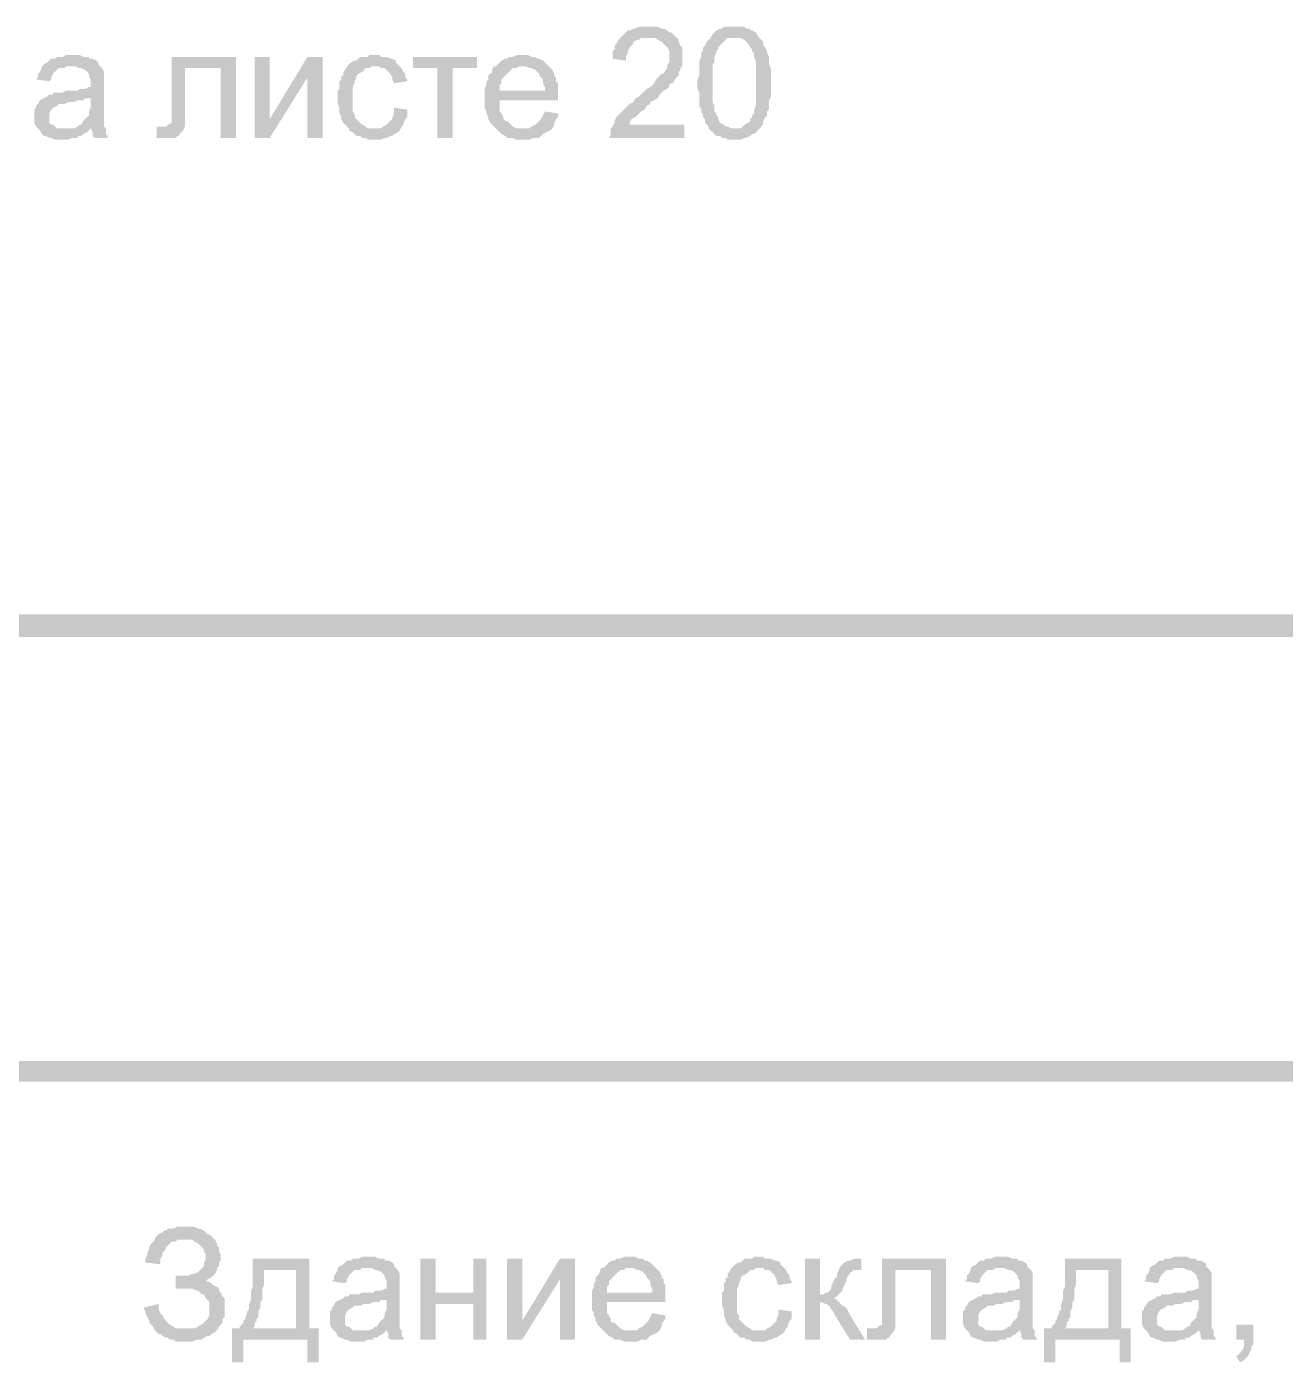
# Model space of a CAD drawing. Header units: millimetres. Extents: x -383313 to -161684, y -117025 to 99224.
# Drawn here: x -326699 to -323872, y -32235 to -29233 of the extents above; entities that cross this region are included whole.
import ezdxf

# ---------------------------------------------------------------- set-up
doc = ezdxf.new("R2010")
doc.units = ezdxf.units.MM
doc.header["$MEASUREMENT"] = 0
doc.layers.add('PDF_Solid Fills', color=7, linetype='Continuous')

# ---------------------------------------------------------------- blocks, each defined once
blk = doc.blocks.new('A$Cf5759c35')
at = {"layer": 'PDF_Solid Fills'}
for points in [[(33159.5, -10968.6), (33138.4, -10968.6), (33129.9, -10972.8), (33125.7, -10972.8), (33117.2, -10977), (33113, -10977), (33108.7, -10981.3), (33104.5, -10985.5), (33100.3, -10989.7), (33096, -10994), (33091.8, -10998.2), (33087.6, -11006.7), (33083.3, -11010.9), (33083.3, -11019.4), (33079.1, -11023.6), (33079.1, -11032.1), (33079.1, -11040.5), (33108.7, -11044.8), (33108.7, -11036.3), (33113, -11027.8), (33113, -11023.6), (33117.2, -11015.1), (33121.4, -11010.9), (33125.7, -11006.7), (33125.7, -11002.4), (33134.1, -10998.2), (33138.4, -10998.2), (33142.6, -10994), (33151.1, -10994), (33159.5, -10994), (33223, -10994), (33214.6, -10985.5), (33214.6, -10985.5), (33210.3, -10981.3), (33206.1, -10981.3), (33201.9, -10977), (33193.4, -10972.8), (33189.2, -10972.8), (33180.7, -10968.6), (33176.5, -10968.6), (33168, -10968.6)], [(33354.3, -10968.6), (33354.3, -10968.6), (33328.9, -10968.6), (33324.6, -10972.8), (33320.4, -10972.8), (33311.9, -10977), (33307.7, -10981.3), (33307.7, -10981.3), (33303.5, -10985.5), (33299.2, -10994), (33354.3, -10994), (33354.3, -10994), (33362.7, -10994), (33367, -10994), (33375.4, -10998.2), (33379.7, -11002.4), (33383.9, -11006.7), (33388.1, -11015.1), (33388.1, -11015.1), (33392.4, -11019.4), (33392.4, -11023.6), (33396.6, -11027.8), (33396.6, -11032.1), (33396.6, -11036.3), (33400.8, -11044.8), (33400.8, -11053.2), (33400.8, -11057.5), (33400.8, -11065.9), (33400.8, -11074.4), (33400.8, -11087.1), (33400.8, -11095.6), (33400.8, -11095.6), (33400.8, -11108.3), (33400.8, -11116.7), (33400.8, -11125.2), (33400.8, -11133.7), (33400.8, -11137.9), (33400.8, -11146.4), (33396.6, -11154.8), (33396.6, -11159.1), (33396.6, -11163.3), (33392.4, -11167.5), (33392.4, -11171.8), (33388.1, -11176), (33388.1, -11180.2), (33383.9, -11184.5), (33375.4, -11188.7), (33371.2, -11192.9), (33367, -11197.2), (33358.5, -11197.2), (33354.3, -11197.2), (33299.2, -11201.4), (33303.5, -11205.6), (33307.7, -11209.9), (33311.9, -11214.1), (33320.4, -11214.1), (33324.6, -11218.3), (33333.1, -11218.3), (33337.3, -11222.6), (33345.8, -11222.6), (33354.3, -11222.6), (33354.3, -11222.6), (33362.7, -11222.6), (33367, -11222.6), (33375.4, -11218.3), (33379.7, -11218.3), (33388.1, -11214.1), (33392.4, -11209.9), (33396.6, -11209.9), (33400.8, -11205.6), (33405.1, -11201.4), (33409.3, -11197.2), (33413.5, -11192.9), (33417.8, -11184.5), (33417.8, -11180.2), (33422, -11171.8), (33426.2, -11167.5), (33426.2, -11163.3), (33426.2, -11159.1), (33430.5, -11154.8), (33430.5, -11146.4), (33430.5, -11142.1), (33430.5, -11133.7), (33434.7, -11125.2), (33434.7, -11121), (33434.7, -11112.5), (33434.7, -11104), (33434.7, -11095.6), (33434.7, -11091.3), (33434.7, -11082.9), (33434.7, -11074.4), (33434.7, -11065.9), (33434.7, -11061.7), (33430.5, -11053.2), (33430.5, -11049), (33430.5, -11040.5), (33430.5, -11036.3), (33426.2, -11027.8), (33426.2, -11023.6), (33422, -11015.1), (33417.8, -11010.9), (33417.8, -11002.4), (33413.5, -10998.2), (33413.5, -10998.2), (33409.3, -10994), (33405.1, -10989.7), (33400.8, -10981.3), (33392.4, -10977), (33388.1, -10977), (33388.1, -10972.8), (33379.7, -10972.8), (33375.4, -10968.6), (33367, -10968.6), (33358.5, -10968.6)], [(33223, -10994), (33159.5, -10994), (33176.5, -10994), (33180.7, -10998.2), (33189.2, -11002.4), (33193.4, -11006.7), (33193.4, -11006.7), (33197.6, -11010.9), (33201.9, -11015.1), (33206.1, -11023.6), (33206.1, -11027.8), (33206.1, -11036.3), (33206.1, -11040.5), (33206.1, -11049), (33201.9, -11053.2), (33201.9, -11061.7), (33197.6, -11065.9), (33193.4, -11074.4), (33189.2, -11074.4), (33184.9, -11078.6), (33180.7, -11082.9), (33176.5, -11087.1), (33172.2, -11095.6), (33168, -11099.8), (33163.8, -11104), (33155.3, -11108.3), (33151.1, -11112.5), (33142.6, -11121), (33138.4, -11125.2), (33129.9, -11129.4), (33125.7, -11137.9), (33117.2, -11142.1), (33113, -11146.4), (33108.7, -11150.6), (33104.5, -11154.8), (33100.3, -11159.1), (33096, -11163.3), (33091.8, -11167.5), (33087.6, -11171.8), (33083.3, -11180.2), (33083.3, -11184.5), (33079.1, -11192.9), (33074.9, -11197.2), (33074.9, -11197.2), (33074.9, -11205.6), (33074.9, -11209.9), (33070.6, -11218.3), (33240, -11218.3), (33240, -11188.7), (33117.2, -11188.7), (33117.2, -11188.7), (33117.2, -11184.5), (33121.4, -11176), (33129.9, -11171.8), (33129.9, -11171.8), (33134.1, -11167.5), (33138.4, -11163.3), (33142.6, -11159.1), (33151.1, -11154.8), (33155.3, -11146.4), (33163.8, -11142.1), (33163.8, -11137.9), (33172.2, -11133.7), (33180.7, -11129.4), (33184.9, -11121), (33189.2, -11116.7), (33193.4, -11112.5), (33201.9, -11108.3), (33206.1, -11104), (33206.1, -11099.8), (33210.3, -11095.6), (33214.6, -11095.6), (33218.8, -11087.1), (33223, -11082.9), (33227.3, -11078.6), (33227.3, -11070.2), (33231.5, -11065.9), (33231.5, -11061.7), (33235.7, -11057.5), (33235.7, -11049), (33235.7, -11044.8), (33235.7, -11036.3), (33235.7, -11036.3), (33235.7, -11027.8), (33235.7, -11023.6), (33235.7, -11015.1), (33231.5, -11010.9), (33227.3, -11002.4), (33227.3, -10998.2)], [(33299.2, -10994), (33295, -10998.2), (33290.8, -11002.4), (33286.5, -11010.9), (33282.3, -11015.1), (33282.3, -11023.6), (33278.1, -11023.6), (33278.1, -11032.1), (33278.1, -11036.3), (33273.8, -11044.8), (33273.8, -11049), (33273.8, -11057.5), (33273.8, -11061.7), (33273.8, -11070.2), (33273.8, -11078.6), (33269.6, -11087.1), (33269.6, -11095.6), (33269.6, -11099.8), (33269.6, -11108.3), (33273.8, -11116.7), (33273.8, -11125.2), (33273.8, -11133.7), (33273.8, -11142.1), (33273.8, -11146.4), (33278.1, -11154.8), (33278.1, -11159.1), (33282.3, -11167.5), (33282.3, -11171.8), (33286.5, -11176), (33286.5, -11184.5), (33290.8, -11188.7), (33295, -11192.9), (33295, -11197.2), (33299.2, -11201.4), (33354.3, -11197.2), (33350, -11197.2), (33345.8, -11197.2), (33337.3, -11192.9), (33333.1, -11192.9), (33328.9, -11188.7), (33320.4, -11184.5), (33316.2, -11176), (33316.2, -11176), (33316.2, -11171.8), (33311.9, -11167.5), (33311.9, -11163.3), (33307.7, -11159.1), (33307.7, -11150.6), (33307.7, -11146.4), (33303.5, -11137.9), (33303.5, -11129.4), (33303.5, -11121), (33303.5, -11112.5), (33303.5, -11104), (33303.5, -11095.6), (33303.5, -11087.1), (33303.5, -11078.6), (33303.5, -11070.2), (33303.5, -11061.7), (33303.5, -11053.2), (33307.7, -11049), (33307.7, -11040.5), (33307.7, -11036.3), (33311.9, -11027.8), (33311.9, -11023.6), (33316.2, -11019.4), (33316.2, -11015.1), (33320.4, -11010.9), (33324.6, -11006.7), (33328.9, -11002.4), (33333.1, -10998.2), (33337.3, -10994), (33345.8, -10994), (33354.3, -10994)], [(31868.4, -11032.1), (31868.4, -11032.1), (31851.4, -11032.1), (31843, -11036.3), (31838.7, -11036.3), (31830.3, -11036.3), (31826, -11040.5), (31817.6, -11040.5), (31813.3, -11044.8), (31809.1, -11049), (31800.6, -11053.2), (31796.4, -11057.5), (31859.9, -11057.5), (31864.1, -11057.5), (31872.6, -11057.5), (31881.1, -11061.7), (31885.3, -11061.7), (31893.8, -11065.9), (31898, -11070.2), (31898, -11070.2), (31902.2, -11074.4), (31902.2, -11078.6), (31906.5, -11087.1), (31906.5, -11095.6), (31906.5, -11095.6), (31906.5, -11104), (31902.2, -11104), (31893.8, -11108.3), (31889.5, -11108.3), (31881.1, -11108.3), (31876.8, -11112.5), (31868.4, -11112.5), (31859.9, -11112.5), (31851.4, -11112.5), (31843, -11116.7), (31834.5, -11116.7), (31830.3, -11116.7), (31821.8, -11116.7), (31821.8, -11121), (31813.3, -11121), (31809.1, -11125.2), (31906.5, -11129.4), (31906.5, -11137.9), (31906.5, -11142.1), (31906.5, -11150.6), (31902.2, -11159.1), (31902.2, -11163.3), (31902.2, -11167.5), (31898, -11171.8), (31893.8, -11176), (31889.5, -11180.2), (31885.3, -11188.7), (31881.1, -11188.7), (31876.8, -11192.9), (31868.4, -11197.2), (31906.5, -11197.2), (31906.5, -11197.2), (31910.7, -11205.6), (31910.7, -11214.1), (31914.9, -11218.3), (31944.6, -11218.3), (31944.6, -11214.1), (31940.3, -11209.9), (31940.3, -11201.4), (31940.3, -11197.2), (31936.1, -11192.9), (31936.1, -11188.7), (31936.1, -11184.5), (31936.1, -11180.2), (31936.1, -11171.8), (31936.1, -11163.3), (31936.1, -11154.8), (31936.1, -11142.1), (31936.1, -11099.8), (31936.1, -11099.8), (31936.1, -11091.3), (31936.1, -11082.9), (31936.1, -11078.6), (31936.1, -11074.4), (31936.1, -11070.2), (31931.9, -11061.7), (31927.6, -11057.5), (31923.4, -11053.2), (31923.4, -11049), (31919.2, -11044.8), (31910.7, -11040.5), (31902.2, -11040.5), (31902.2, -11036.3), (31893.8, -11036.3), (31889.5, -11036.3), (31881.1, -11032.1), (31872.6, -11032.1)], [(32232.4, -11036.3), (32088.5, -11036.3), (32088.5, -11184.5), (32088.5, -11184.5), (32080, -11188.7), (32080, -11188.7), (32075.8, -11192.9), (32067.3, -11192.9), (32054.6, -11192.9), (32054.6, -11218.3), (32058.9, -11218.3), (32067.3, -11218.3), (32071.6, -11218.3), (32080, -11218.3), (32080, -11218.3), (32088.5, -11218.3), (32097, -11218.3), (32101.2, -11214.1), (32105.4, -11214.1), (32105.4, -11209.9), (32109.7, -11205.6), (32113.9, -11201.4), (32118.1, -11192.9), (32118.1, -11188.7), (32118.1, -11184.5), (32118.1, -11180.2), (32118.1, -11171.8), (32118.1, -11163.3), (32118.1, -11154.8), (32118.1, -11061.7), (32198.6, -11061.7)], [(32427.2, -11036.3), (32393.3, -11036.3), (32308.6, -11176), (32274.8, -11218.3), (32308.6, -11218.3), (32393.3, -11082.9)], [(32545.7, -11032.1), (32533, -11032.1), (32528.8, -11036.3), (32511.8, -11036.3), (32507.6, -11040.5), (32503.4, -11044.8), (32499.1, -11044.8), (32490.7, -11049), (32486.4, -11053.2), (32482.2, -11057.5), (32478, -11065.9), (32473.7, -11070.2), (32473.7, -11078.6), (32469.5, -11078.6), (32469.5, -11087.1), (32465.3, -11091.3), (32465.3, -11099.8), (32465.3, -11108.3), (32461, -11112.5), (32461, -11121), (32461, -11129.4), (32461, -11137.9), (32461, -11142.1), (32465.3, -11150.6), (32465.3, -11159.1), (32465.3, -11163.3), (32469.5, -11171.8), (32469.5, -11176), (32473.7, -11184.5), (32478, -11188.7), (32482.2, -11192.9), (32486.4, -11197.2), (32545.7, -11197.2), (32541.5, -11197.2), (32537.2, -11197.2), (32528.8, -11197.2), (32524.5, -11192.9), (32516.1, -11188.7), (32511.8, -11184.5), (32507.6, -11180.2), (32507.6, -11180.2), (32503.4, -11176), (32499.1, -11171.8), (32499.1, -11163.3), (32494.9, -11159.1), (32494.9, -11150.6), (32494.9, -11146.4), (32494.9, -11137.9), (32494.9, -11129.4), (32494.9, -11125.2), (32494.9, -11116.7), (32494.9, -11108.3), (32494.9, -11104), (32499.1, -11095.6), (32499.1, -11091.3), (32503.4, -11082.9), (32503.4, -11078.6), (32507.6, -11074.4), (32507.6, -11074.4), (32516.1, -11070.2), (32520.3, -11065.9), (32524.5, -11061.7), (32533, -11061.7), (32537.2, -11057.5), (32545.7, -11057.5), (32600.7, -11057.5), (32596.5, -11053.2), (32592.3, -11049), (32592.3, -11044.8), (32583.8, -11040.5), (32579.6, -11040.5), (32571.1, -11036.3), (32566.9, -11036.3), (32558.4, -11036.3), (32554.2, -11032.1)], [(32774.3, -11036.3), (32630.4, -11036.3), (32630.4, -11061.7), (32685.4, -11061.7), (32685.4, -11218.3), (32719.3, -11218.3), (32719.3, -11061.7), (32774.3, -11061.7)], [(32875.9, -11032.1), (32875.9, -11032.1), (32863.2, -11032.1), (32854.7, -11036.3), (32846.3, -11036.3), (32842, -11040.5), (32837.8, -11040.5), (32829.3, -11044.8), (32825.1, -11049), (32820.9, -11053.2), (32816.6, -11057.5), (32875.9, -11057.5), (32880.1, -11057.5), (32884.4, -11057.5), (32892.8, -11061.7), (32897.1, -11061.7), (32905.5, -11065.9), (32909.8, -11070.2), (32914, -11074.4), (32914, -11078.6), (32918.2, -11082.9), (32922.5, -11087.1), (32922.5, -11095.6), (32926.7, -11104), (32926.7, -11112.5), (32825.1, -11112.5), (32956.3, -11112.5), (32956.3, -11104), (32956.3, -11095.6), (32952.1, -11091.3), (32952.1, -11082.9), (32947.9, -11078.6), (32947.9, -11074.4), (32943.6, -11065.9), (32939.4, -11061.7), (32935.2, -11057.5), (32930.9, -11053.2), (32926.7, -11049), (32922.5, -11044.8), (32914, -11040.5), (32909.8, -11040.5), (32905.5, -11036.3), (32897.1, -11036.3), (32888.6, -11032.1), (32884.4, -11032.1)], [(31796.4, -11057.5), (31796.4, -11061.7), (31792.2, -11070.2), (31787.9, -11074.4), (31787.9, -11082.9), (31783.7, -11087.1), (31813.3, -11091.3), (31817.6, -11087.1), (31817.6, -11082.9), (31821.8, -11074.4), (31826, -11070.2), (31830.3, -11065.9), (31834.5, -11061.7), (31838.7, -11061.7), (31847.2, -11061.7), (31851.4, -11057.5), (31859.9, -11057.5)], [(32600.7, -11057.5), (32545.7, -11057.5), (32554.2, -11057.5), (32558.4, -11061.7), (32566.9, -11061.7), (32571.1, -11065.9), (32575.3, -11070.2), (32579.6, -11074.4), (32583.8, -11082.9), (32583.8, -11087.1), (32588, -11095.6), (32617.7, -11091.3), (32617.7, -11087.1), (32613.4, -11082.9), (32613.4, -11074.4), (32609.2, -11070.2), (32605, -11061.7)], [(32816.6, -11057.5), (32812.4, -11057.5), (32808.2, -11065.9), (32808.2, -11070.2), (32803.9, -11074.4), (32799.7, -11078.6), (32799.7, -11087.1), (32795.5, -11091.3), (32795.5, -11099.8), (32791.2, -11108.3), (32791.2, -11112.5), (32791.2, -11121), (32791.2, -11129.4), (32791.2, -11137.9), (32791.2, -11142.1), (32791.2, -11150.6), (32795.5, -11159.1), (32795.5, -11163.3), (32799.7, -11171.8), (32799.7, -11176), (32803.9, -11184.5), (32808.2, -11188.7), (32812.4, -11192.9), (32816.6, -11197.2), (32875.9, -11197.2), (32875.9, -11197.2), (32867.4, -11197.2), (32863.2, -11197.2), (32854.7, -11192.9), (32850.5, -11188.7), (32846.3, -11184.5), (32842, -11180.2), (32837.8, -11180.2), (32833.6, -11176), (32833.6, -11171.8), (32829.3, -11163.3), (32825.1, -11159.1), (32825.1, -11150.6), (32825.1, -11142.1), (32825.1, -11133.7), (32956.3, -11133.7), (32956.3, -11133.7), (32956.3, -11129.4), (32956.3, -11121), (32956.3, -11112.5), (32825.1, -11112.5), (32825.1, -11108.3), (32825.1, -11099.8), (32829.3, -11095.6), (32829.3, -11087.1), (32833.6, -11082.9), (32837.8, -11078.6), (32842, -11074.4), (32846.3, -11070.2), (32850.5, -11065.9), (32854.7, -11061.7), (32863.2, -11061.7), (32867.4, -11057.5), (32875.9, -11057.5)], [(31809.1, -11125.2), (31800.6, -11129.4), (31800.6, -11129.4), (31792.2, -11133.7), (31787.9, -11142.1), (31783.7, -11146.4), (31783.7, -11150.6), (31779.5, -11154.8), (31779.5, -11163.3), (31779.5, -11171.8), (31779.5, -11171.8), (31779.5, -11180.2), (31779.5, -11184.5), (31783.7, -11192.9), (31787.9, -11197.2), (31792.2, -11201.4), (31796.4, -11209.9), (31796.4, -11209.9), (31800.6, -11214.1), (31804.9, -11214.1), (31813.3, -11218.3), (31817.6, -11218.3), (31826, -11222.6), (31834.5, -11222.6), (31843, -11222.6), (31847.2, -11222.6), (31855.7, -11222.6), (31864.1, -11218.3), (31868.4, -11218.3), (31876.8, -11218.3), (31876.8, -11214.1), (31885.3, -11214.1), (31889.5, -11209.9), (31898, -11205.6), (31902.2, -11201.4), (31847.2, -11197.2), (31847.2, -11197.2), (31838.7, -11197.2), (31830.3, -11197.2), (31826, -11192.9), (31821.8, -11188.7), (31817.6, -11188.7), (31813.3, -11184.5), (31813.3, -11176), (31813.3, -11171.8), (31813.3, -11167.5), (31813.3, -11163.3), (31817.6, -11154.8), (31817.6, -11154.8), (31821.8, -11150.6), (31830.3, -11146.4), (31834.5, -11142.1), (31838.7, -11142.1), (31847.2, -11142.1), (31855.7, -11137.9), (31859.9, -11137.9), (31868.4, -11137.9), (31876.8, -11133.7), (31881.1, -11133.7), (31889.5, -11133.7), (31893.8, -11129.4), (31902.2, -11129.4), (31906.5, -11129.4)], [(32588, -11150.6), (32588, -11163.3), (32583.8, -11171.8), (32583.8, -11176), (32579.6, -11180.2), (32575.3, -11184.5), (32571.1, -11188.7), (32562.6, -11192.9), (32558.4, -11197.2), (32549.9, -11197.2), (32545.7, -11197.2), (32486.4, -11197.2), (32486.4, -11201.4), (32494.9, -11205.6), (32499.1, -11209.9), (32503.4, -11214.1), (32511.8, -11214.1), (32516.1, -11218.3), (32524.5, -11218.3), (32528.8, -11222.6), (32537.2, -11222.6), (32545.7, -11222.6), (32549.9, -11222.6), (32558.4, -11222.6), (32566.9, -11218.3), (32571.1, -11218.3), (32579.6, -11214.1), (32583.8, -11214.1), (32588, -11209.9), (32596.5, -11205.6), (32596.5, -11205.6), (32600.7, -11201.4), (32605, -11192.9), (32609.2, -11188.7), (32609.2, -11184.5), (32613.4, -11176), (32617.7, -11171.8), (32617.7, -11163.3), (32617.7, -11154.8)], [(32926.7, -11159.1), (32926.7, -11159.1), (32922.5, -11167.5), (32918.2, -11176), (32914, -11180.2), (32909.8, -11184.5), (32905.5, -11188.7), (32905.5, -11188.7), (32897.1, -11192.9), (32892.8, -11197.2), (32884.4, -11197.2), (32875.9, -11197.2), (32816.6, -11197.2), (32816.6, -11197.2), (32820.9, -11201.4), (32825.1, -11205.6), (32829.3, -11209.9), (32837.8, -11214.1), (32842, -11218.3), (32850.5, -11218.3), (32854.7, -11218.3), (32863.2, -11222.6), (32871.7, -11222.6), (32875.9, -11222.6), (32875.9, -11222.6), (32884.4, -11222.6), (32892.8, -11222.6), (32901.3, -11218.3), (32905.5, -11218.3), (32914, -11218.3), (32918.2, -11214.1), (32922.5, -11209.9), (32930.9, -11205.6), (32930.9, -11205.6), (32939.4, -11201.4), (32943.6, -11197.2), (32947.9, -11188.7), (32947.9, -11184.5), (32952.1, -11176), (32956.3, -11171.8), (32956.3, -11163.3)], [(32118.1, -13665.2), (32101.2, -13665.2), (32092.7, -13669.4), (32080, -13669.4), (32075.8, -13673.7), (32071.6, -13673.7), (32067.3, -13677.9), (32058.9, -13682.1), (32054.6, -13686.4), (32050.4, -13690.6), (32050.4, -13694.8), (32046.2, -13699.1), (32041.9, -13703.3), (32037.7, -13711.8), (32037.7, -13716), (32033.5, -13724.5), (32033.5, -13728.7), (32029.2, -13737.2), (32029.2, -13745.6), (32063.1, -13749.9), (32063.1, -13749.9), (32063.1, -13745.6), (32063.1, -13737.2), (32067.3, -13728.7), (32067.3, -13724.5), (32071.6, -13720.2), (32075.8, -13711.8), (32080, -13707.5), (32084.3, -13703.3), (32088.5, -13699.1), (32097, -13699.1), (32101.2, -13694.8), (32109.7, -13694.8), (32118.1, -13694.8), (32181.6, -13690.6), (32177.4, -13686.4), (32173.2, -13682.1), (32168.9, -13682.1), (32164.7, -13677.9), (32160.5, -13673.7), (32152, -13669.4), (32147.8, -13669.4), (32139.3, -13665.2), (32130.8, -13665.2), (32126.6, -13665.2)], [(32181.6, -13690.6), (32118.1, -13694.8), (32135.1, -13694.8), (32139.3, -13699.1), (32147.8, -13703.3), (32152, -13707.5), (32156.2, -13711.8), (32160.5, -13716), (32160.5, -13720.2), (32164.7, -13728.7), (32164.7, -13732.9), (32164.7, -13741.4), (32160.5, -13745.6), (32160.5, -13754.1), (32156.2, -13758.3), (32152, -13762.6), (32147.8, -13766.8), (32139.3, -13771), (32135.1, -13771), (32135.1, -13771), (32126.6, -13775.3), (32122.4, -13775.3), (32113.9, -13775.3), (32105.4, -13775.3), (32097, -13775.3), (32097, -13804.9), (32113.9, -13804.9), (32122.4, -13804.9), (32126.6, -13804.9), (32135.1, -13804.9), (32143.5, -13809.1), (32147.8, -13809.1), (32152, -13813.4), (32156.2, -13817.6), (32160.5, -13817.6), (32164.7, -13826.1), (32168.9, -13830.3), (32173.2, -13834.5), (32173.2, -13843), (32173.2, -13847.2), (32173.2, -13851.5), (32173.2, -13859.9), (32173.2, -13864.2), (32168.9, -13872.6), (32164.7, -13876.9), (32160.5, -13881.1), (32156.2, -13885.3), (32152, -13885.3), (32147.8, -13889.6), (32139.3, -13893.8), (32130.8, -13893.8), (32126.6, -13893.8), (32118.1, -13893.8), (32050.4, -13898), (32054.6, -13902.3), (32058.9, -13906.5), (32063.1, -13906.5), (32067.3, -13910.7), (32075.8, -13915), (32080, -13915), (32084.3, -13919.2), (32092.7, -13919.2), (32097, -13923.4), (32105.4, -13923.4), (32109.7, -13923.4), (32118.1, -13923.4), (32122.4, -13923.4), (32130.8, -13923.4), (32135.1, -13923.4), (32143.5, -13919.2), (32152, -13919.2), (32156.2, -13919.2), (32160.5, -13915), (32168.9, -13910.7), (32173.2, -13910.7), (32177.4, -13906.5), (32185.9, -13902.3), (32185.9, -13902.3), (32190.1, -13898), (32194.3, -13889.6), (32198.6, -13885.3), (32202.8, -13881.1), (32202.8, -13872.6), (32207, -13868.4), (32207, -13859.9), (32207, -13855.7), (32207, -13847.2), (32207, -13847.2), (32207, -13838.8), (32207, -13834.5), (32207, -13826.1), (32202.8, -13821.8), (32198.6, -13813.4), (32194.3, -13809.1), (32194.3, -13804.9), (32190.1, -13800.7), (32181.6, -13796.4), (32177.4, -13792.2), (32168.9, -13788), (32164.7, -13788), (32164.7, -13788), (32168.9, -13783.7), (32177.4, -13779.5), (32181.6, -13775.3), (32185.9, -13771), (32190.1, -13762.6), (32190.1, -13758.3), (32194.3, -13754.1), (32194.3, -13745.6), (32198.6, -13741.4), (32198.6, -13732.9), (32198.6, -13728.7), (32194.3, -13720.2), (32194.3, -13711.8), (32190.1, -13707.5), (32190.1, -13703.3), (32185.9, -13694.8)], [(32397.5, -13737.2), (32270.5, -13737.2), (32270.5, -13762.6), (32367.9, -13762.6), (32367.9, -13893.8), (32270.5, -13893.8), (32240.9, -13893.8), (32224, -13893.8), (32224, -13970), (32249.4, -13970), (32249.4, -13919.2), (32393.3, -13919.2), (32418.7, -13893.8), (32397.5, -13893.8)], [(32533, -13732.9), (32533, -13732.9), (32516.1, -13732.9), (32507.6, -13737.2), (32503.4, -13737.2), (32494.9, -13737.2), (32490.7, -13741.4), (32482.2, -13741.4), (32478, -13745.6), (32473.7, -13749.9), (32465.3, -13754.1), (32461, -13758.3), (32524.5, -13758.3), (32528.8, -13758.3), (32537.2, -13758.3), (32545.7, -13762.6), (32549.9, -13762.6), (32558.4, -13766.8), (32562.6, -13771), (32562.6, -13771), (32566.9, -13775.3), (32566.9, -13779.5), (32571.1, -13788), (32571.1, -13796.4), (32571.1, -13796.4), (32571.1, -13804.9), (32566.9, -13804.9), (32558.4, -13809.1), (32554.2, -13809.1), (32545.7, -13809.1), (32541.5, -13813.4), (32533, -13813.4), (32524.5, -13813.4), (32516.1, -13813.4), (32507.6, -13817.6), (32499.1, -13817.6), (32494.9, -13817.6), (32486.4, -13817.6), (32486.4, -13821.8), (32478, -13821.8), (32473.7, -13826.1), (32571.1, -13830.3), (32571.1, -13838.8), (32571.1, -13843), (32571.1, -13851.5), (32566.9, -13859.9), (32566.9, -13864.2), (32566.9, -13868.4), (32562.6, -13872.6), (32558.4, -13876.9), (32554.2, -13881.1), (32549.9, -13889.6), (32545.7, -13889.6), (32541.5, -13893.8), (32533, -13898), (32571.1, -13898), (32571.1, -13898), (32575.3, -13906.5), (32575.3, -13915), (32579.6, -13919.2), (32609.2, -13919.2), (32609.2, -13915), (32605, -13910.7), (32605, -13902.3), (32605, -13898), (32600.7, -13893.8), (32600.7, -13889.6), (32600.7, -13885.3), (32600.7, -13881.1), (32600.7, -13872.6), (32600.7, -13864.2), (32600.7, -13855.7), (32600.7, -13843), (32600.7, -13800.7), (32600.7, -13800.7), (32600.7, -13792.2), (32600.7, -13783.7), (32600.7, -13779.5), (32600.7, -13775.3), (32600.7, -13771), (32596.5, -13762.6), (32592.3, -13758.3), (32588, -13754.1), (32588, -13749.9), (32583.8, -13745.6), (32575.3, -13741.4), (32566.9, -13741.4), (32566.9, -13737.2), (32558.4, -13737.2), (32554.2, -13737.2), (32545.7, -13732.9), (32537.2, -13732.9)], [(32681.2, -13737.2), (32647.3, -13737.2), (32647.3, -13919.2), (32681.2, -13919.2), (32681.2, -13838.8), (32765.8, -13838.8), (32681.2, -13813.4)], [(32795.5, -13737.2), (32765.8, -13737.2), (32765.8, -13813.4), (32681.2, -13813.4), (32765.8, -13838.8), (32765.8, -13919.2), (32795.5, -13919.2)], [(32994.4, -13737.2), (32960.6, -13737.2), (32875.9, -13876.9), (32842, -13919.2), (32875.9, -13919.2), (32960.6, -13783.7)], [(33117.2, -13732.9), (33117.2, -13732.9), (33104.5, -13732.9), (33096, -13737.2), (33087.6, -13737.2), (33083.3, -13741.4), (33079.1, -13741.4), (33070.6, -13745.6), (33066.4, -13749.9), (33062.2, -13754.1), (33057.9, -13758.3), (33117.2, -13758.3), (33121.4, -13758.3), (33125.7, -13758.3), (33134.1, -13762.6), (33138.4, -13762.6), (33146.8, -13766.8), (33151.1, -13771), (33155.3, -13775.3), (33155.3, -13779.5), (33159.5, -13783.7), (33163.8, -13788), (33163.8, -13796.4), (33168, -13804.9), (33168, -13813.4), (33066.4, -13813.4), (33197.6, -13813.4), (33197.6, -13804.9), (33197.6, -13796.4), (33193.4, -13792.2), (33193.4, -13783.7), (33189.2, -13779.5), (33189.2, -13775.3), (33184.9, -13766.8), (33180.7, -13762.6), (33176.5, -13758.3), (33172.2, -13754.1), (33168, -13749.9), (33163.8, -13745.6), (33155.3, -13741.4), (33151.1, -13741.4), (33146.8, -13737.2), (33138.4, -13737.2), (33129.9, -13732.9), (33125.7, -13732.9)], [(33409.3, -13732.9), (33396.6, -13732.9), (33392.4, -13737.2), (33375.4, -13737.2), (33371.2, -13741.4), (33367, -13745.6), (33362.7, -13745.6), (33354.3, -13749.9), (33350, -13754.1), (33345.8, -13758.3), (33341.6, -13766.8), (33337.3, -13771), (33337.3, -13779.5), (33333.1, -13779.5), (33333.1, -13788), (33328.9, -13792.2), (33328.9, -13800.7), (33328.9, -13809.1), (33324.6, -13813.4), (33324.6, -13821.8), (33324.6, -13830.3), (33324.6, -13838.8), (33324.6, -13843), (33328.9, -13851.5), (33328.9, -13859.9), (33328.9, -13864.2), (33333.1, -13872.6), (33333.1, -13876.9), (33337.3, -13885.3), (33341.6, -13889.6), (33345.8, -13893.8), (33350, -13898), (33409.3, -13898), (33405.1, -13898), (33400.8, -13898), (33392.4, -13898), (33388.1, -13893.8), (33379.7, -13889.6), (33375.4, -13885.3), (33371.2, -13881.1), (33371.2, -13881.1), (33367, -13876.9), (33362.7, -13872.6), (33362.7, -13864.2), (33358.5, -13859.9), (33358.5, -13851.5), (33358.5, -13847.2), (33358.5, -13838.8), (33358.5, -13830.3), (33358.5, -13826.1), (33358.5, -13817.6), (33358.5, -13809.1), (33358.5, -13804.9), (33362.7, -13796.4), (33362.7, -13792.2), (33367, -13783.7), (33367, -13779.5), (33371.2, -13775.3), (33371.2, -13775.3), (33379.7, -13771), (33383.9, -13766.8), (33388.1, -13762.6), (33396.6, -13762.6), (33400.8, -13758.3), (33409.3, -13758.3), (33464.3, -13758.3), (33460.1, -13754.1), (33455.9, -13749.9), (33455.9, -13745.6), (33447.4, -13741.4), (33443.2, -13741.4), (33434.7, -13737.2), (33430.5, -13737.2), (33422, -13737.2), (33417.8, -13732.9)], [(33544.8, -13737.2), (33510.9, -13737.2), (33510.9, -13919.2), (33544.8, -13919.2), (33544.8, -13834.5), (33587.1, -13834.5), (33582.9, -13830.3), (33578.6, -13826.1), (33574.4, -13826.1), (33574.4, -13826.1), (33582.9, -13821.8), (33587.1, -13817.6), (33544.8, -13817.6)], [(33637.9, -13737.2), (33621, -13737.2), (33612.5, -13741.4), (33608.3, -13741.4), (33599.8, -13745.6), (33595.6, -13749.9), (33595.6, -13749.9), (33591.3, -13754.1), (33587.1, -13762.6), (33629.4, -13762.6), (33637.9, -13762.6)], [(33828.4, -13737.2), (33684.5, -13737.2), (33684.5, -13885.3), (33684.5, -13885.3), (33676, -13889.6), (33676, -13889.6), (33671.8, -13893.8), (33663.3, -13893.8), (33650.6, -13893.8), (33650.6, -13919.2), (33654.8, -13919.2), (33663.3, -13919.2), (33667.5, -13919.2), (33676, -13919.2), (33676, -13919.2), (33684.5, -13919.2), (33692.9, -13919.2), (33697.2, -13915), (33701.4, -13915), (33701.4, -13910.7), (33705.6, -13906.5), (33709.9, -13902.3), (33714.1, -13893.8), (33714.1, -13889.6), (33714.1, -13885.3), (33714.1, -13881.1), (33714.1, -13872.6), (33714.1, -13864.2), (33714.1, -13855.7), (33714.1, -13762.6), (33794.5, -13762.6)], [(33955.4, -13732.9), (33955.4, -13732.9), (33938.5, -13732.9), (33930, -13737.2), (33925.8, -13737.2), (33917.3, -13737.2), (33913.1, -13741.4), (33904.6, -13741.4), (33900.4, -13745.6), (33896.1, -13749.9), (33887.7, -13754.1), (33883.4, -13758.3), (33946.9, -13758.3), (33951.2, -13758.3), (33959.6, -13758.3), (33968.1, -13762.6), (33972.3, -13762.6), (33980.8, -13766.8), (33985, -13771), (33985, -13771), (33989.3, -13775.3), (33989.3, -13779.5), (33993.5, -13788), (33993.5, -13796.4), (33993.5, -13796.4), (33993.5, -13804.9), (33989.3, -13804.9), (33980.8, -13809.1), (33976.6, -13809.1), (33968.1, -13809.1), (33963.9, -13813.4), (33955.4, -13813.4), (33946.9, -13813.4), (33938.5, -13813.4), (33930, -13817.6), (33921.5, -13817.6), (33917.3, -13817.6), (33908.8, -13817.6), (33908.8, -13821.8), (33900.4, -13821.8), (33896.1, -13826.1), (33993.5, -13830.3), (33993.5, -13838.8), (33993.5, -13843), (33993.5, -13851.5), (33989.3, -13859.9), (33989.3, -13864.2), (33989.3, -13868.4), (33985, -13872.6), (33980.8, -13876.9), (33976.6, -13881.1), (33972.3, -13889.6), (33968.1, -13889.6), (33963.9, -13893.8), (33955.4, -13898), (33993.5, -13898), (33993.5, -13898), (33997.7, -13906.5), (33997.7, -13915), (34002, -13919.2), (34031.6, -13919.2), (34031.6, -13915), (34027.4, -13910.7), (34027.4, -13902.3), (34027.4, -13898), (34023.1, -13893.8), (34023.1, -13889.6), (34023.1, -13885.3), (34023.1, -13881.1), (34023.1, -13872.6), (34023.1, -13864.2), (34023.1, -13855.7), (34023.1, -13843), (34023.1, -13800.7), (34023.1, -13800.7), (34023.1, -13792.2), (34023.1, -13783.7), (34023.1, -13779.5), (34023.1, -13775.3), (34023.1, -13771), (34018.9, -13762.6), (34014.7, -13758.3), (34010.4, -13754.1), (34010.4, -13749.9), (34006.2, -13745.6), (33997.7, -13741.4), (33989.3, -13741.4), (33989.3, -13737.2), (33980.8, -13737.2), (33976.6, -13737.2), (33968.1, -13732.9), (33959.6, -13732.9)], [(34222.1, -13737.2), (34095.1, -13737.2), (34095.1, -13762.6), (34192.5, -13762.6), (34192.5, -13893.8), (34095.1, -13893.8), (34065.5, -13893.8), (34048.5, -13893.8), (34048.5, -13970), (34073.9, -13970), (34073.9, -13919.2), (34217.9, -13919.2), (34243.3, -13893.8), (34222.1, -13893.8)], [(34357.6, -13732.9), (34357.6, -13732.9), (34340.6, -13732.9), (34332.2, -13737.2), (34327.9, -13737.2), (34319.5, -13737.2), (34315.2, -13741.4), (34306.8, -13741.4), (34302.5, -13745.6), (34298.3, -13749.9), (34289.8, -13754.1), (34285.6, -13758.3), (34349.1, -13758.3), (34353.3, -13758.3), (34361.8, -13758.3), (34370.3, -13762.6), (34374.5, -13762.6), (34383, -13766.8), (34387.2, -13771), (34387.2, -13771), (34391.4, -13775.3), (34391.4, -13779.5), (34395.7, -13788), (34395.7, -13796.4), (34395.7, -13796.4), (34395.7, -13804.9), (34391.4, -13804.9), (34383, -13809.1), (34378.7, -13809.1), (34370.3, -13809.1), (34366, -13813.4), (34357.6, -13813.4), (34349.1, -13813.4), (34340.6, -13813.4), (34332.2, -13817.6), (34323.7, -13817.6), (34319.5, -13817.6), (34311, -13817.6), (34311, -13821.8), (34302.5, -13821.8), (34298.3, -13826.1), (34395.7, -13830.3), (34395.7, -13838.8), (34395.7, -13843), (34395.7, -13851.5), (34391.4, -13859.9), (34391.4, -13864.2), (34391.4, -13868.4), (34387.2, -13872.6), (34383, -13876.9), (34378.7, -13881.1), (34374.5, -13889.6), (34370.3, -13889.6), (34366, -13893.8), (34357.6, -13898), (34395.7, -13898), (34395.7, -13898), (34399.9, -13906.5), (34399.9, -13915), (34404.1, -13919.2), (34433.8, -13919.2), (34433.8, -13915), (34429.5, -13910.7), (34429.5, -13902.3), (34429.5, -13898), (34425.3, -13893.8), (34425.3, -13889.6), (34425.3, -13885.3), (34425.3, -13881.1), (34425.3, -13872.6), (34425.3, -13864.2), (34425.3, -13855.7), (34425.3, -13843), (34425.3, -13800.7), (34425.3, -13800.7), (34425.3, -13792.2), (34425.3, -13783.7), (34425.3, -13779.5), (34425.3, -13775.3), (34425.3, -13771), (34421.1, -13762.6), (34416.8, -13758.3), (34412.6, -13754.1), (34412.6, -13749.9), (34408.4, -13745.6), (34399.9, -13741.4), (34391.4, -13741.4), (34391.4, -13737.2), (34383, -13737.2), (34378.7, -13737.2), (34370.3, -13732.9), (34361.8, -13732.9)], [(32270.5, -13762.6), (32270.5, -13800.7), (32266.3, -13809.1), (32266.3, -13830.3), (32262.1, -13838.8), (32262.1, -13843), (32262.1, -13851.5), (32257.8, -13855.7), (32257.8, -13859.9), (32253.6, -13868.4), (32253.6, -13872.6), (32249.4, -13876.9), (32249.4, -13881.1), (32245.1, -13885.3), (32240.9, -13889.6), (32240.9, -13893.8), (32270.5, -13893.8), (32270.5, -13893.8), (32274.8, -13889.6), (32274.8, -13881.1), (32279, -13876.9), (32279, -13872.6), (32283.2, -13868.4), (32283.2, -13859.9), (32283.2, -13855.7), (32287.5, -13847.2), (32287.5, -13843), (32287.5, -13834.5), (32291.7, -13830.3), (32291.7, -13821.8), (32291.7, -13813.4), (32291.7, -13804.9), (32295.9, -13796.4), (32295.9, -13788), (32295.9, -13779.5), (32295.9, -13771), (32295.9, -13762.6), (32367.9, -13762.6)], [(32461, -13758.3), (32461, -13762.6), (32456.8, -13771), (32452.6, -13775.3), (32452.6, -13783.7), (32448.3, -13788), (32478, -13792.2), (32482.2, -13788), (32482.2, -13783.7), (32486.4, -13775.3), (32490.7, -13771), (32494.9, -13766.8), (32499.1, -13762.6), (32503.4, -13762.6), (32511.8, -13762.6), (32516.1, -13758.3), (32524.5, -13758.3)], [(33057.9, -13758.3), (33053.7, -13758.3), (33049.5, -13766.8), (33049.5, -13771), (33045.2, -13775.3), (33041, -13779.5), (33041, -13788), (33036.8, -13792.2), (33036.8, -13800.7), (33032.5, -13809.1), (33032.5, -13813.4), (33032.5, -13821.8), (33032.5, -13830.3), (33032.5, -13838.8), (33032.5, -13843), (33032.5, -13851.5), (33036.8, -13859.9), (33036.8, -13864.2), (33041, -13872.6), (33041, -13876.9), (33045.2, -13885.3), (33049.5, -13889.6), (33053.7, -13893.8), (33057.9, -13898), (33117.2, -13898), (33117.2, -13898), (33108.7, -13898), (33104.5, -13898), (33096, -13893.8), (33091.8, -13889.6), (33087.6, -13885.3), (33083.3, -13881.1), (33079.1, -13881.1), (33074.9, -13876.9), (33074.9, -13872.6), (33070.6, -13864.2), (33066.4, -13859.9), (33066.4, -13851.5), (33066.4, -13843), (33066.4, -13834.5), (33197.6, -13834.5), (33197.6, -13834.5), (33197.6, -13830.3), (33197.6, -13821.8), (33197.6, -13813.4), (33066.4, -13813.4), (33066.4, -13809.1), (33066.4, -13800.7), (33070.6, -13796.4), (33070.6, -13788), (33074.9, -13783.7), (33079.1, -13779.5), (33083.3, -13775.3), (33087.6, -13771), (33091.8, -13766.8), (33096, -13762.6), (33104.5, -13762.6), (33108.7, -13758.3), (33117.2, -13758.3)], [(33464.3, -13758.3), (33409.3, -13758.3), (33417.8, -13758.3), (33422, -13762.6), (33430.5, -13762.6), (33434.7, -13766.8), (33438.9, -13771), (33443.2, -13775.3), (33447.4, -13783.7), (33447.4, -13788), (33451.6, -13796.4), (33481.3, -13792.2), (33481.3, -13788), (33477, -13783.7), (33477, -13775.3), (33472.8, -13771), (33468.6, -13762.6)], [(33587.1, -13762.6), (33582.9, -13771), (33582.9, -13779.5), (33578.6, -13779.5), (33574.4, -13792.2), (33570.2, -13796.4), (33570.2, -13804.9), (33565.9, -13809.1), (33565.9, -13809.1), (33561.7, -13813.4), (33557.5, -13813.4), (33553.2, -13817.6), (33544.8, -13817.6), (33587.1, -13817.6), (33591.3, -13813.4), (33595.6, -13809.1), (33595.6, -13804.9), (33599.8, -13796.4), (33604, -13788), (33604, -13783.7), (33608.3, -13775.3), (33612.5, -13771), (33612.5, -13766.8), (33616.7, -13766.8), (33621, -13762.6), (33629.4, -13762.6)], [(33883.4, -13758.3), (33883.4, -13762.6), (33879.2, -13771), (33875, -13775.3), (33875, -13783.7), (33870.7, -13788), (33900.4, -13792.2), (33904.6, -13788), (33904.6, -13783.7), (33908.8, -13775.3), (33913.1, -13771), (33917.3, -13766.8), (33921.5, -13762.6), (33925.8, -13762.6), (33934.2, -13762.6), (33938.5, -13758.3), (33946.9, -13758.3)], [(34095.1, -13762.6), (34095.1, -13800.7), (34090.9, -13809.1), (34090.9, -13830.3), (34086.6, -13838.8), (34086.6, -13843), (34086.6, -13851.5), (34082.4, -13855.7), (34082.4, -13859.9), (34078.2, -13868.4), (34078.2, -13872.6), (34073.9, -13876.9), (34073.9, -13881.1), (34069.7, -13885.3), (34065.5, -13889.6), (34065.5, -13893.8), (34095.1, -13893.8), (34095.1, -13893.8), (34099.3, -13889.6), (34099.3, -13881.1), (34103.6, -13876.9), (34103.6, -13872.6), (34107.8, -13868.4), (34107.8, -13859.9), (34107.8, -13855.7), (34112, -13847.2), (34112, -13843), (34112, -13834.5), (34116.3, -13830.3), (34116.3, -13821.8), (34116.3, -13813.4), (34116.3, -13804.9), (34120.5, -13796.4), (34120.5, -13788), (34120.5, -13779.5), (34120.5, -13771), (34120.5, -13762.6), (34192.5, -13762.6)], [(34285.6, -13758.3), (34285.6, -13762.6), (34281.4, -13771), (34277.1, -13775.3), (34277.1, -13783.7), (34272.9, -13788), (34302.5, -13792.2), (34306.8, -13788), (34306.8, -13783.7), (34311, -13775.3), (34315.2, -13771), (34319.5, -13766.8), (34323.7, -13762.6), (34327.9, -13762.6), (34336.4, -13762.6), (34340.6, -13758.3), (34349.1, -13758.3)], [(32473.7, -13826.1), (32465.3, -13830.3), (32465.3, -13830.3), (32456.8, -13834.5), (32452.6, -13843), (32448.3, -13847.2), (32448.3, -13851.5), (32444.1, -13855.7), (32444.1, -13864.2), (32444.1, -13872.6), (32444.1, -13872.6), (32444.1, -13881.1), (32444.1, -13885.3), (32448.3, -13893.8), (32452.6, -13898), (32456.8, -13902.3), (32461, -13910.7), (32461, -13910.7), (32465.3, -13915), (32469.5, -13915), (32478, -13919.2), (32482.2, -13919.2), (32490.7, -13923.4), (32499.1, -13923.4), (32507.6, -13923.4), (32511.8, -13923.4), (32520.3, -13923.4), (32528.8, -13919.2), (32533, -13919.2), (32541.5, -13919.2), (32541.5, -13915), (32549.9, -13915), (32554.2, -13910.7), (32562.6, -13906.5), (32566.9, -13902.3), (32511.8, -13898), (32511.8, -13898), (32503.4, -13898), (32494.9, -13898), (32490.7, -13893.8), (32486.4, -13889.6), (32482.2, -13889.6), (32478, -13885.3), (32478, -13876.9), (32478, -13872.6), (32478, -13868.4), (32478, -13864.2), (32482.2, -13855.7), (32482.2, -13855.7), (32486.4, -13851.5), (32494.9, -13847.2), (32499.1, -13843), (32503.4, -13843), (32511.8, -13843), (32520.3, -13838.8), (32524.5, -13838.8), (32533, -13838.8), (32541.5, -13834.5), (32545.7, -13834.5), (32554.2, -13834.5), (32558.4, -13830.3), (32566.9, -13830.3), (32571.1, -13830.3)], [(33587.1, -13834.5), (33544.8, -13834.5), (33549, -13834.5), (33557.5, -13838.8), (33561.7, -13838.8), (33561.7, -13843), (33565.9, -13843), (33570.2, -13851.5), (33574.4, -13855.7), (33578.6, -13864.2), (33612.5, -13919.2), (33646.4, -13919.2), (33612.5, -13864.2), (33612.5, -13864.2), (33608.3, -13855.7), (33604, -13847.2), (33595.6, -13843), (33591.3, -13838.8)], [(33896.1, -13826.1), (33887.7, -13830.3), (33887.7, -13830.3), (33879.2, -13834.5), (33875, -13843), (33870.7, -13847.2), (33870.7, -13851.5), (33866.5, -13855.7), (33866.5, -13864.2), (33866.5, -13872.6), (33866.5, -13872.6), (33866.5, -13881.1), (33866.5, -13885.3), (33870.7, -13893.8), (33875, -13898), (33879.2, -13902.3), (33883.4, -13910.7), (33883.4, -13910.7), (33887.7, -13915), (33891.9, -13915), (33900.4, -13919.2), (33904.6, -13919.2), (33913.1, -13923.4), (33921.5, -13923.4), (33930, -13923.4), (33934.2, -13923.4), (33942.7, -13923.4), (33951.2, -13919.2), (33955.4, -13919.2), (33963.9, -13919.2), (33963.9, -13915), (33972.3, -13915), (33976.6, -13910.7), (33985, -13906.5), (33989.3, -13902.3), (33934.2, -13898), (33934.2, -13898), (33925.8, -13898), (33917.3, -13898), (33913.1, -13893.8), (33908.8, -13889.6), (33904.6, -13889.6), (33900.4, -13885.3), (33900.4, -13876.9), (33900.4, -13872.6), (33900.4, -13868.4), (33900.4, -13864.2), (33904.6, -13855.7), (33904.6, -13855.7), (33908.8, -13851.5), (33917.3, -13847.2), (33921.5, -13843), (33925.8, -13843), (33934.2, -13843), (33942.7, -13838.8), (33946.9, -13838.8), (33955.4, -13838.8), (33963.9, -13834.5), (33968.1, -13834.5), (33976.6, -13834.5), (33980.8, -13830.3), (33989.3, -13830.3), (33993.5, -13830.3)], [(34298.3, -13826.1), (34289.8, -13830.3), (34289.8, -13830.3), (34281.4, -13834.5), (34277.1, -13843), (34272.9, -13847.2), (34272.9, -13851.5), (34268.7, -13855.7), (34268.7, -13864.2), (34268.7, -13872.6), (34268.7, -13872.6), (34268.7, -13881.1), (34268.7, -13885.3), (34272.9, -13893.8), (34277.1, -13898), (34281.4, -13902.3), (34285.6, -13910.7), (34285.6, -13910.7), (34289.8, -13915), (34294.1, -13915), (34302.5, -13919.2), (34306.8, -13919.2), (34315.2, -13923.4), (34323.7, -13923.4), (34332.2, -13923.4), (34336.4, -13923.4), (34344.9, -13923.4), (34353.3, -13919.2), (34357.6, -13919.2), (34366, -13919.2), (34366, -13915), (34374.5, -13915), (34378.7, -13910.7), (34387.2, -13906.5), (34391.4, -13902.3), (34336.4, -13898), (34336.4, -13898), (34327.9, -13898), (34319.5, -13898), (34315.2, -13893.8), (34311, -13889.6), (34306.8, -13889.6), (34302.5, -13885.3), (34302.5, -13876.9), (34302.5, -13872.6), (34302.5, -13868.4), (34302.5, -13864.2), (34306.8, -13855.7), (34306.8, -13855.7), (34311, -13851.5), (34319.5, -13847.2), (34323.7, -13843), (34327.9, -13843), (34336.4, -13843), (34344.9, -13838.8), (34349.1, -13838.8), (34357.6, -13838.8), (34366, -13834.5), (34370.3, -13834.5), (34378.7, -13834.5), (34383, -13830.3), (34391.4, -13830.3), (34395.7, -13830.3)], [(32058.9, -13838.8), (32025, -13847.2), (32029.2, -13855.7), (32029.2, -13859.9), (32033.5, -13868.4), (32037.7, -13876.9), (32037.7, -13881.1), (32041.9, -13885.3), (32046.2, -13889.6), (32050.4, -13898), (32118.1, -13893.8), (32109.7, -13893.8), (32105.4, -13893.8), (32097, -13893.8), (32092.7, -13889.6), (32084.3, -13885.3), (32080, -13881.1), (32075.8, -13876.9), (32075.8, -13876.9), (32071.6, -13872.6), (32067.3, -13864.2), (32063.1, -13859.9), (32058.9, -13851.5), (32058.9, -13847.2)], [(33168, -13859.9), (33168, -13859.9), (33163.8, -13868.4), (33159.5, -13876.9), (33155.3, -13881.1), (33151.1, -13885.3), (33146.8, -13889.6), (33146.8, -13889.6), (33138.4, -13893.8), (33134.1, -13898), (33125.7, -13898), (33117.2, -13898), (33057.9, -13898), (33057.9, -13898), (33062.2, -13902.3), (33066.4, -13906.5), (33070.6, -13910.7), (33079.1, -13915), (33083.3, -13919.2), (33091.8, -13919.2), (33096, -13919.2), (33104.5, -13923.4), (33113, -13923.4), (33117.2, -13923.4), (33117.2, -13923.4), (33125.7, -13923.4), (33134.1, -13923.4), (33142.6, -13919.2), (33146.8, -13919.2), (33155.3, -13919.2), (33159.5, -13915), (33163.8, -13910.7), (33172.2, -13906.5), (33172.2, -13906.5), (33180.7, -13902.3), (33184.9, -13898), (33189.2, -13889.6), (33189.2, -13885.3), (33193.4, -13876.9), (33197.6, -13872.6), (33197.6, -13864.2)], [(33451.6, -13851.5), (33451.6, -13864.2), (33447.4, -13872.6), (33447.4, -13876.9), (33443.2, -13881.1), (33438.9, -13885.3), (33434.7, -13889.6), (33426.2, -13893.8), (33422, -13898), (33413.5, -13898), (33409.3, -13898), (33350, -13898), (33350, -13902.3), (33358.5, -13906.5), (33362.7, -13910.7), (33367, -13915), (33375.4, -13915), (33379.7, -13919.2), (33388.1, -13919.2), (33392.4, -13923.4), (33400.8, -13923.4), (33409.3, -13923.4), (33413.5, -13923.4), (33422, -13923.4), (33430.5, -13919.2), (33434.7, -13919.2), (33443.2, -13915), (33447.4, -13915), (33451.6, -13910.7), (33460.1, -13906.5), (33460.1, -13906.5), (33464.3, -13902.3), (33468.6, -13893.8), (33472.8, -13889.6), (33472.8, -13885.3), (33477, -13876.9), (33481.3, -13872.6), (33481.3, -13864.2), (33481.3, -13855.7)], [(34518.4, -13885.3), (34480.3, -13885.3), (34480.3, -13919.2), (34497.3, -13919.2), (34497.3, -13923.4), (34497.3, -13931.9), (34497.3, -13936.1), (34493, -13944.6), (34488.8, -13948.8), (34484.6, -13953.1), (34480.3, -13957.3), (34488.8, -13970), (34488.8, -13970), (34497.3, -13965.8), (34501.5, -13961.5), (34505.7, -13957.3), (34510, -13948.8), (34510, -13948.8), (34514.2, -13940.4), (34514.2, -13936.1), (34518.4, -13927.7), (34518.4, -13919.2)]]:
    blk.add_hatch(color=8, dxfattribs=at).paths.add_polyline_path(points)
at = {"layer": 'PDF_Solid Fills', "color": 8, "lineweight": 13}
for points in [[(32232.4, -11036.3), (32198.6, -11061.7), (32232.4, -11218.3), (32198.6, -11218.3)], [(32308.6, -11036.3), (32274.8, -11036.3), (32308.6, -11176), (32274.8, -11218.3)], [(32427.2, -11036.3), (32393.3, -11082.9), (32427.2, -11218.3), (32393.3, -11218.3)], [(31868.4, -11197.2), (31847.2, -11197.2), (31906.5, -11197.2), (31902.2, -11201.4)], [(43421.1, -12289.4), (24921.5, -12340.2), (24874.9, -12289.4)], [(43370.3, -12340.2), (43421.1, -12289.4), (24921.5, -12340.2)]]:
    blk.add_solid(points, dxfattribs=at)
at = {"layer": 'PDF_Solid Fills', "color": 8, "lineweight": 18}
for points in [[(31398.5, -13292.7), (31398.5, -13339.2), (43395.7, -13292.7)], [(31398.5, -13339.2), (43395.7, -13292.7), (43395.7, -13339.2)], [(32875.9, -13737.2), (32842, -13737.2), (32875.9, -13876.9), (32842, -13919.2)], [(32994.4, -13737.2), (32960.6, -13783.7), (32994.4, -13919.2), (32960.6, -13919.2)], [(33828.4, -13737.2), (33794.5, -13762.6), (33828.4, -13919.2), (33794.5, -13919.2)], [(32418.7, -13893.8), (32393.3, -13919.2), (32418.7, -13970), (32393.3, -13970)], [(34243.3, -13893.8), (34217.9, -13919.2), (34243.3, -13970), (34217.9, -13970)], [(32533, -13898), (32511.8, -13898), (32571.1, -13898), (32566.9, -13902.3)], [(33955.4, -13898), (33934.2, -13898), (33993.5, -13898), (33989.3, -13902.3)], [(34357.6, -13898), (34336.4, -13898), (34395.7, -13898), (34391.4, -13902.3)]]:
    blk.add_solid(points, dxfattribs=at)

msp = doc.modelspace()

# ---------------------------------------------------------------- block references
at = {"ltscale": 100}
msp.add_blockref('A$Cf5759c35', (-358461.97282, -18264.93104), dxfattribs=at)

doc.saveas('drawing.dxf')
